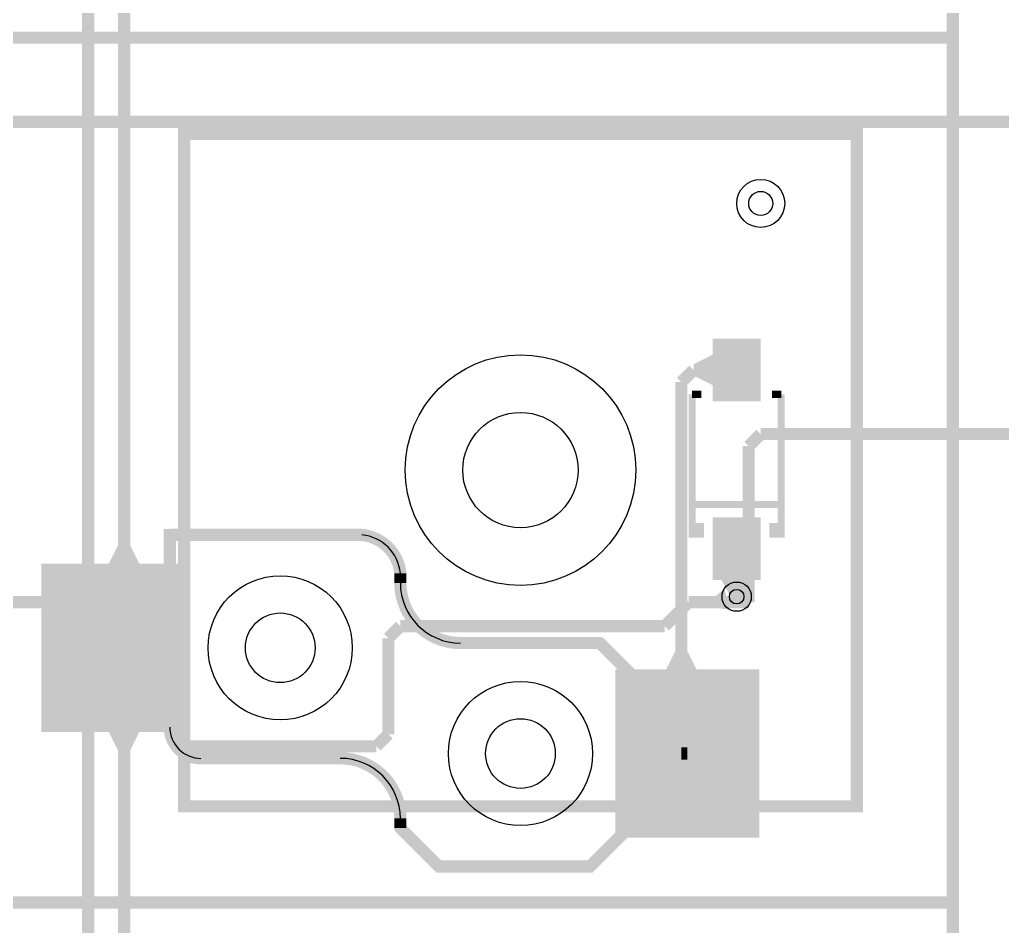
# Model space of a CAD drawing. Header units: millimetres. Extents: x -992 to -826, y 770 to 901.
# Drawn here: x -937.51 to -917.05, y 837.27 to 856.14 of the extents above; entities that cross this region are included whole.
import ezdxf

# ---------------------------------------------------------------- set-up
doc = ezdxf.new("R2010")
doc.units = ezdxf.units.MM
for name, color, linetype, true_color in [('BottomLayer', 7, 'Continuous', 0x0000ff), ('BottomPasteMaskLayer', 7, 'Continuous', 0x800000), ('BottomSilkLayer', 7, 'Continuous', 0x66cc33), ('BottomSolderMaskLayer', 7, 'Continuous', 0xaa00ff), ('Document', 7, 'Continuous', 0xffffff), ('Hole', 7, 'Continuous', 0x222222), ('Multi-Layer', 7, 'Continuous', 0xc0c0c0), ('TopLayer', 7, 'Continuous', 0xff0000), ('TopSilkLayer', 7, 'Continuous', 0xffcc00)]:
    doc.layers.add(name, color=color, linetype=linetype, true_color=true_color)

msp = doc.modelspace()

# ---------------------------------------------------------------- hatches: boundary and pattern name
at = {"layer": 'BottomLayer'}
for points in [[(-922.081838963678, 848.2017018034037), (-922.081838963678, 849.5017018034038), (-923.081838963678, 849.5017018034038), (-923.081838963678, 848.2017018034037)], [(-923.0818364236729, 849.1691135382273), (-923.0818364236729, 848.5341122682247), (-923.4628371856745, 848.7246126492255), (-923.4628371856745, 848.9786131572265)], [(-922.081838963678, 844.4827025654052), (-922.081838963678, 845.7827025654053), (-923.081838963678, 845.7827025654053), (-923.081838963678, 844.4827025654052)], [(-935.014378968758, 844.8177520955044), (-935.6493802387606, 844.8177520955044), (-935.4588798577598, 845.1987528575058), (-935.2048793497588, 845.1987528575058)], [(-937.0568707137415, 841.3177546355095), (-934.0568707137415, 841.3177546355095), (-934.0568707137415, 844.8177546355095), (-937.0568707137415, 844.8177546355095)], [(-922.3532766065533, 844.3344145288293), (-922.8104775209551, 844.3344907289816), (-922.7088417576836, 844.5478333756669), (-922.4548412496825, 844.5477901955805)], [(-922.8993421386843, 844.4827000254002), (-922.2643408686819, 844.4827000254002), (-922.4548412496825, 844.1327914655831), (-922.7088417576836, 844.1327914655831)], [(-923.4162585725172, 842.6176022352046), (-924.0512598425198, 842.6176022352046), (-923.860759461519, 842.9986029972061), (-923.606758953518, 842.9986029972061)], [(-925.1068580137161, 839.1176022352046), (-922.1068580137162, 839.1176022352046), (-922.1068580137162, 842.6176022352046), (-925.1068580137161, 842.6176022352046)], [(-935.6493802387606, 841.3177571755145), (-935.014378968758, 841.3177571755145), (-935.2048793497588, 840.936756413513), (-935.4588798577598, 840.936756413513)]]:
    msp.add_hatch(color=256, dxfattribs=at).paths.add_polyline_path(points)
at = {"layer": 'BottomPasteMaskLayer'}
for points in [[(-922.081838963678, 848.2017018034037), (-922.081838963678, 849.5017018034038), (-923.081838963678, 849.5017018034038), (-923.081838963678, 848.2017018034037)], [(-922.081838963678, 844.4827025654052), (-922.081838963678, 845.7827025654053), (-923.081838963678, 845.7827025654053), (-923.081838963678, 844.4827025654052)], [(-937.0568707137415, 841.3177546355095), (-934.0568707137415, 841.3177546355095), (-934.0568707137415, 844.8177546355095), (-937.0568707137415, 844.8177546355095)], [(-925.1068580137161, 839.1176022352046), (-922.1068580137162, 839.1176022352046), (-922.1068580137162, 842.6176022352046), (-925.1068580137161, 842.6176022352046)]]:
    msp.add_hatch(color=256, dxfattribs=at).paths.add_polyline_path(points)
at = {"layer": 'BottomSilkLayer'}
for points in [[(-923.5843586487174, 845.6677444754891), (-923.2643688087377, 845.6677444754891), (-923.2643688087377, 845.3629438658879), (-923.5843586487174, 845.3629438658879)], [(-921.5795326390654, 845.6677444754891), (-921.8995224790451, 845.6677444754891), (-921.8995224790451, 845.3629438658879), (-921.5795326390654, 845.3629438658879)]]:
    msp.add_hatch(color=256, dxfattribs=at).paths.add_polyline_path(points)
at = {"layer": 'BottomSolderMaskLayer'}
for points in [[(-922.081838963678, 848.2017018034037), (-922.081838963678, 849.5017018034038), (-923.081838963678, 849.5017018034038), (-923.081838963678, 848.2017018034037)], [(-922.081838963678, 844.4827025654052), (-922.081838963678, 845.7827025654053), (-923.081838963678, 845.7827025654053), (-923.081838963678, 844.4827025654052)], [(-937.0568707137415, 841.3177546355095), (-934.0568707137415, 841.3177546355095), (-934.0568707137415, 844.8177546355095), (-937.0568707137415, 844.8177546355095)], [(-925.1068580137161, 839.1176022352046), (-922.1068580137162, 839.1176022352046), (-922.1068580137162, 842.6176022352046), (-925.1068580137161, 842.6176022352046)]]:
    msp.add_hatch(color=256, dxfattribs=at).paths.add_polyline_path(points)
at = {"layer": 'Document'}
for points in [[(-922.4859080518162, 849.0027457454917), (-922.6779324358649, 849.0027457454917), (-922.6779324358649, 848.2347498094998), (-922.4859080518162, 848.2347498094998)], [(-922.9659436118873, 848.7147853695709), (-922.9659436118873, 848.5227609855222), (-922.1979476758954, 848.5227609855222), (-922.1979476758954, 848.7147853695709)], [(-922.4549453898909, 844.935740411481), (-922.6469697739396, 844.935740411481), (-922.6469697739396, 845.7037363474728), (-922.4549453898909, 845.7037363474728)], [(-934.2548590297182, 841.4176708153418), (-934.2548590297182, 845.2906705613412), (-930.3818592837187, 845.2906705613412), (-930.3652824241531, 845.2917570661198), (-930.3489891992505, 845.2949979900575), (-930.3332583906065, 845.300337880047), (-930.3183591567184, 845.3076853690902), (-930.3045464276089, 845.3169147396127), (-930.2920565429025, 845.3278680745257), (-930.2811032079895, 845.3403579592319), (-930.2718738374672, 845.3541706883416), (-930.2645263484238, 845.3690699222296), (-930.2591864584343, 845.3848007308736), (-930.2559455344967, 845.4010939557761), (-930.2548590297182, 845.4176708153418), (-930.2559455344967, 845.4342476749075), (-930.2591864584343, 845.45054089981), (-930.2645263484238, 845.466271708454), (-930.2718738374672, 845.481170942342), (-930.2811032079895, 845.4949836714516), (-930.2920565429025, 845.507473556158), (-930.3045464276089, 845.5184268910709), (-930.3183591567184, 845.5276562615933), (-930.3332583906065, 845.5350037506366), (-930.3489891992505, 845.5403436406261), (-930.3652824241531, 845.5435845645637), (-930.3818592837187, 845.5446710693423), (-934.3818592837187, 845.5446710693423), (-934.3984361432844, 845.5435845645637), (-934.4147293681868, 845.5403436406261), (-934.4304601768308, 845.5350037506366), (-934.4453594107189, 845.5276562615933), (-934.4591721398285, 845.5184268910709), (-934.4716620245349, 845.507473556158), (-934.4826153594478, 845.4949836714516), (-934.4918447299701, 845.481170942342), (-934.4991922190135, 845.466271708454), (-934.5045321090031, 845.45054089981), (-934.5077730329407, 845.4342476749075), (-934.5088595377192, 845.4176708153418), (-934.5088595377192, 841.4176708153418), (-934.5077730329407, 841.4010939557761), (-934.5045321090031, 841.3848007308736), (-934.4991922190135, 841.3690699222296), (-934.4918447299701, 841.3541706883416), (-934.4826153594478, 841.3403579592319), (-934.4716620245349, 841.3278680745256), (-934.4591721398285, 841.3169147396127), (-934.4453594107189, 841.3076853690902), (-934.4304601768308, 841.300337880047), (-934.4147293681868, 841.2949979900574), (-934.3984361432844, 841.2917570661198), (-934.3818592837187, 841.2906705613412), (-934.3652824241531, 841.2917570661198), (-934.3489891992505, 841.2949979900574), (-934.3332583906065, 841.300337880047), (-934.3183591567184, 841.3076853690902), (-934.3045464276089, 841.3169147396127), (-934.2920565429025, 841.3278680745256), (-934.2811032079895, 841.3403579592319), (-934.2718738374672, 841.3541706883416), (-934.2645263484238, 841.3690699222296), (-934.2591864584343, 841.3848007308736), (-934.2559455344967, 841.4010939557761), (-934.2548590297182, 841.4176708153418)], [(-930.3944831089664, 845.2911023622049), (-930.3543455748853, 845.2860467354872), (-930.3145312075903, 845.2788775541875), (-930.275151222695, 845.2696148443654), (-930.2363156224291, 845.2582844800464), (-930.1981328883638, 845.2449181109469), (-930.1607096783838, 845.2295530740641), (-930.1241505287545, 845.2122322893825), (-930.0885575621148, 845.1930041399812), (-930.054030202213, 845.1719223368843), (-930.0206648961804, 845.1490457690264), (-929.988554845121, 845.1244383387547), (-929.9577897437676, 845.0981687833278), (-929.9284555299326, 845.0703104829079), (-929.9006341444531, 845.0409412555839), (-929.8744033023016, 845.010143139998), (-929.8498362755005, 844.9780021661833), (-929.827001688447, 844.9446081152505), (-929.8059633262213, 844.9100542685982), (-929.7867799564121, 844.8744371473448), (-929.7695051649584, 844.8378562427109), (-929.754187206464, 844.8004137381049), (-929.7408688694064, 844.7622142236887), (-929.7295873566129, 844.7233644042207), (-929.7203741813398, 844.6839728009911), (-929.7132550792452, 844.6441494486841), (-929.7082499365, 844.6040055880113), (-929.7058319834439, 844.5881436962642), (-929.7014333491653, 844.5727132677781), (-929.6951242430225, 844.5579605972924), (-929.6870053686125, 844.5441211614261), (-929.6772063163779, 844.5314158600884), (-929.6658834951323, 844.5200474905561), (-929.6532176355219, 844.5101975104999), (-929.6394109052692, 844.5020231416245), (-929.6246836822487, 844.4956548601543), (-929.6092710368964, 844.4911943142208), (-929.5934189801038, 844.4887127013932), (-929.5773805364839, 844.4882496322489), (-929.5614117056866, 844.4898124981247), (-929.5457673762278, 844.4933763531391), (-929.5306972570542, 844.4988843123685), (-929.5164418917823, 844.5062484598241), (-929.5032288192311, 844.5153512517331), (-929.4912689415323, 844.5260473927292), (-929.4807531577889, 844.5381661550027), (-929.4718493170153, 844.5515141033942), (-929.4646995389944, 844.5658781829342), (-929.4594179458138, 844.5810291195473), (-929.4560888402923, 844.5967250796392), (-929.4547653603693, 844.6127155301543), (-929.4554686309374, 844.6287452374906), (-929.4610809361277, 844.6751034324412), (-929.4688103081855, 844.7211559786924), (-929.4786405289883, 844.7668062466829), (-929.4905509723167, 844.8119584509298), (-929.5045166471331, 844.8565178510105), (-929.520508250019, 844.9003909503513), (-929.538492226661, 844.943485692406), (-929.5584308422558, 844.9857116538136), (-929.580282260687, 845.026980234128), (-929.604000632308, 845.0672048417243), (-929.6295361901451, 845.106301075489), (-929.6568353543217, 845.1441869019137), (-929.6858408444813, 845.1807828272229), (-929.7164917999762, 845.21601206417), (-929.7487239075681, 845.2498006931569), (-929.7824695363728, 845.282077817335), (-929.8176578797666, 845.3127757113642), (-929.8542151039559, 845.3418299635176), (-929.8920645028991, 845.3691796108329), (-929.9311266592539, 845.3947672670276), (-929.9713196110152, 845.4185392429098), (-930.0125590234911, 845.440445659031), (-930.0547583662577, 845.4604405503458), (-930.0978290947218, 845.4784819626576), (-930.1416808359083, 845.4945320406491), (-930.1862215780861, 845.5085571073114), (-930.2313578638302, 845.5205277346076), (-930.2769949861188, 845.5304188052193), (-930.3230371870521, 845.538209565249), (-930.3693878587758, 845.5438836677675), (-930.385992496216, 845.54444017218), (-930.402527717081, 845.5428245755041), (-930.4187105991532, 845.5390645210473), (-930.4342642488288, 845.5332243443847), (-930.4489225388451, 845.5254039725603), (-930.4624346617919, 845.5157372143059), (-930.4745694214956, 845.5043894705384), (-930.4851191888497, 845.491554904303), (-930.493903454407, 845.4774531185899), (-930.5007719169458, 845.4623253988665), (-930.5056070551659, 845.4464305846155), (-930.5083261385104, 845.4300406405204), (-930.5088826427086, 845.4134360030731), (-930.5072670458193, 845.3969007822288), (-930.5035069911537, 845.3807179002052), (-930.4976668142905, 845.3651642506051), (-930.4898464422768, 845.3505059606896), (-930.4801796838481, 845.3369938378675), (-930.468831939924, 845.3248590783103), (-930.4559973735523, 845.3143093111217), (-930.441895587726, 845.3055250457464), (-930.4267678679139, 845.2986565834028), (-930.4108730536005, 845.293821445388), (-930.3944831094702, 845.291102362255)], [(-929.7089611379224, 844.617518415037), (-929.7089611379224, 844.4174168148338), (-929.7078746331439, 844.4008399552681), (-929.7046337092063, 844.3845467303656), (-929.6992938192167, 844.3688159217216), (-929.6919463301733, 844.3539166878335), (-929.682716959651, 844.340103958724), (-929.6717636247381, 844.3276140740176), (-929.6592737400317, 844.3166607391047), (-929.6454610109221, 844.3074313685822), (-929.630561777034, 844.300083879539), (-929.61483096839, 844.2947439895494), (-929.5985377434876, 844.2915030656118), (-929.5819608839219, 844.2904165608333), (-929.5653840243563, 844.2915030656118), (-929.5490907994537, 844.2947439895494), (-929.5333599908097, 844.300083879539), (-929.5184607569216, 844.3074313685822), (-929.5046480278121, 844.3166607391047), (-929.4921581431057, 844.3276140740176), (-929.4812048081927, 844.340103958724), (-929.4719754376704, 844.3539166878335), (-929.464627948627, 844.3688159217216), (-929.4592880586375, 844.3845467303656), (-929.4560471346999, 844.4008399552681), (-929.4549606299214, 844.4174168148338), (-929.4549606299214, 844.617518415037), (-929.4560471346999, 844.6340952746026), (-929.4592880586375, 844.6503884995052), (-929.464627948627, 844.6661193081492), (-929.4719754376704, 844.6810185420372), (-929.4812048081927, 844.6948312711468), (-929.4921581431057, 844.7073211558532), (-929.5046480278121, 844.7182744907661), (-929.5184607569216, 844.7275038612885), (-929.5333599908097, 844.7348513503318), (-929.5490907994537, 844.7401912403213), (-929.5653840243563, 844.7434321642589), (-929.5819608839219, 844.7445186690375), (-929.5985377434876, 844.7434321642589), (-929.61483096839, 844.7401912403213), (-929.630561777034, 844.7348513503318), (-929.6454610109221, 844.7275038612885), (-929.6592737400317, 844.7182744907661), (-929.6717636247381, 844.7073211558532), (-929.682716959651, 844.6948312711468), (-929.6919463301733, 844.6810185420372), (-929.6992938192167, 844.6661193081492), (-929.7046337092063, 844.6503884995052), (-929.7078746331439, 844.6340952746026), (-929.7089611379224, 844.617518415037)], [(-929.4544526289053, 844.4177470154948), (-929.4533805319254, 844.3687644908554), (-929.4501729290571, 844.3198753469088), (-929.4448359258032, 844.2711726415604), (-929.4373796808677, 844.2227490778392), (-929.4278183868194, 844.1746968274434), (-929.4161702430767, 844.1271073552953), (-929.4024574212667, 844.0800712454434), (-929.3867060230218, 844.0336780286406), (-929.3689460302974, 843.9880160119262), (-929.3492112483021, 843.9431721105395), (-929.3275392411522, 843.8992316824797), (-929.303971260369, 843.8562783660327), (-929.2785521663606, 843.8143939205693), (-929.2513303430305, 843.7736580709209), (-929.222357605683, 843.7341483556274), (-929.1916891023943, 843.6959399793466), (-929.1593832090418, 843.6591056697062), (-929.1255014181886, 843.6237155388704), (-929.0901082220353, 843.5898369500858), (-929.0532709896628, 843.5575343894578), (-929.0150598387988, 843.5268693432059), (-928.9755475023521, 843.4979001806271), (-928.9348091899701, 843.4706820429934), (-928.89292244488, 843.4452667385933), (-928.8499669962905, 843.4217026441175), (-928.806024607631, 843.4000346125761), (-928.7611789209191, 843.3803038879234), (-928.7155152975524, 843.3625480265526), (-928.6691206558282, 843.3468008258087), (-928.6220833054983, 843.3330922596572), (-928.5744927796766, 843.3214484216303), (-928.5264396644172, 843.311891475159), (-928.478015426289, 843.3044396113866), (-928.4293122382733, 843.2991070145424), (-928.3804228043182, 843.2959038349434), (-928.3314401828804, 843.2948361696725), (-928.3148633233149, 843.293749664894), (-928.2985700984123, 843.2905087409563), (-928.2828392897683, 843.2851688509668), (-928.2679400558802, 843.2778213619235), (-928.2541273267707, 843.2685919914011), (-928.2416374420643, 843.2576386564881), (-928.2306841071513, 843.2451487717818), (-928.221454736629, 843.2313360426722), (-928.2141072475856, 843.2164368087841), (-928.2087673575961, 843.2007060001401), (-928.2055264336585, 843.1844127752377), (-928.20443992888, 843.167835915672), (-928.2055264336585, 843.1512590561063), (-928.2087673575961, 843.1349658312038), (-928.2141072475856, 843.1192350225598), (-928.221454736629, 843.1043357886717), (-928.2306841071513, 843.0905230595622), (-928.2416374420643, 843.0780331748558), (-928.2541273267707, 843.0670798399428), (-928.2679400558802, 843.0578504694205), (-928.2828392897683, 843.0505029803771), (-928.2985700984123, 843.0451630903876), (-928.3148633233149, 843.04192216645), (-928.3314401828804, 843.0408356616715), (-928.3854992111612, 843.0418962220544), (-928.4394749274197, 843.0450782624946), (-928.4932841089224, 843.0503768767463), (-928.5468437897082, 843.0577838951144), (-928.6000713885098, 843.0672878970497), (-928.6528848360825, 843.0788742287584), (-928.7052027017427, 843.0925250257957), (-928.7569443189219, 843.1082192406107), (-928.8080299095438, 843.1259326749979), (-928.8583807070297, 843.1456380174083), (-928.9079190777456, 843.167304885059), (-928.9565686407017, 843.1908998707797), (-929.0042543853211, 843.2163865945212), (-929.0509027870951, 843.2437257594484), (-929.0964419209473, 843.2728752125302), (-929.1408015721317, 843.3037900095337), (-929.1839133444939, 843.3364224843215), (-929.2257107659276, 843.3707223223456), (-929.2661293908651, 843.4066366382257), (-929.3051068996434, 843.4441100572907), (-929.3425831945916, 843.4830848009581), (-929.3785004926931, 843.5235007758204), (-929.4128034146784, 843.5652956663005), (-929.4454390704122, 843.6084050307333), (-929.4763571404424, 843.6527624007251), (-929.5055099535847, 843.6982993836386), (-929.5328525604253, 843.7449457680445), (-929.5583428026264, 843.7926296319768), (-929.581941377928, 843.8412774538265), (-929.6036119007463, 843.8908142257011), (-929.623320958275, 843.9411635690763), (-929.6410381620034, 843.9922478525598), (-929.6567361945702, 844.0439883115886), (-929.670390851884, 844.0963051698718), (-929.6819810804416, 844.1491177623944), (-929.6914890097901, 844.2023446597912), (-929.6988999800799, 844.2559037938987), (-929.7042025646688, 844.3097125842926), (-929.7073885877396, 844.3636880656148), (-929.7084531369064, 844.4177470154942), (-929.7073666321278, 844.4343238750598), (-929.7041257081902, 844.4506170999624), (-929.6987858182007, 844.4663479086064), (-929.6914383291573, 844.4812471424945), (-929.682208958635, 844.495059871604), (-929.671255623722, 844.5075497563104), (-929.6587657390157, 844.5185030912234), (-929.6449530099061, 844.5277324617457), (-929.630053776018, 844.5350799507889), (-929.614322967374, 844.5404198407786), (-929.5980297424716, 844.5436607647162), (-929.5814528829059, 844.5447472694947), (-929.5648760233402, 844.5436607647162), (-929.5485827984377, 844.5404198407786), (-929.5328519897937, 844.5350799507889), (-929.5179527559056, 844.5277324617457), (-929.504140026796, 844.5185030912234), (-929.4916501420897, 844.5075497563104), (-929.4806968071767, 844.495059871604), (-929.4714674366544, 844.4812471424945), (-929.464119947611, 844.4663479086064), (-929.4587800576215, 844.4506170999624), (-929.4555391336839, 844.4343238750598), (-929.4544526289053, 844.4177470154942)], [(-929.6716738633478, 839.2278816357634), (-928.8716738633478, 838.4278816357635), (-928.8591816176679, 838.4169292436626), (-928.8453665868432, 838.4077012418111), (-928.8304651827114, 838.4003555458087), (-928.8147324078404, 838.3950178600069), (-928.7984374917578, 838.391779526374), (-928.7818592837186, 838.3906959613921), (-925.6318465836932, 838.3906959613921), (-925.6152683756542, 838.391779526374), (-925.5989734595715, 838.3950178600069), (-925.5832406847005, 838.4003555458087), (-925.5683392805688, 838.4077012418111), (-925.5545242497441, 838.4169292436626), (-925.5420320040641, 838.4278816357635), (-924.6920447040895, 839.2778689357381), (-924.6810923119887, 839.290361181418), (-924.6718643101373, 839.3041762122427), (-924.6645186141347, 839.3190776163744), (-924.659180928333, 839.3348103912454), (-924.6559425947002, 839.3511053073281), (-924.6548590297182, 839.3676835153672), (-924.6548590297182, 842.5176962153926), (-924.6559425947002, 842.5342744234317), (-924.659180928333, 842.5505693395144), (-924.6645186141347, 842.5663021143853), (-924.6718643101373, 842.581203518517), (-924.6810923119887, 842.5950185493418), (-924.6920447040895, 842.6075107950218), (-925.3420320040641, 843.2574980949963), (-925.354524249744, 843.2684504870972), (-925.3683392805688, 843.2776784889486), (-925.3832406847006, 843.285024184951), (-925.3989734595715, 843.2903618707529), (-925.4152683756541, 843.2936002043857), (-925.4318465836933, 843.2946837693677), (-928.2818592837186, 843.2946837693677), (-928.2984361432843, 843.2935972645892), (-928.3147293681868, 843.2903563406516), (-928.3304601768308, 843.2850164506619), (-928.345359410719, 843.2776689616187), (-928.3591721398285, 843.2684395910964), (-928.3716620245349, 843.2574862561834), (-928.3826153594478, 843.244996371477), (-928.3918447299702, 843.2311836423675), (-928.3991922190135, 843.2162844084794), (-928.4045321090031, 843.2005535998354), (-928.4077730329407, 843.1842603749328), (-928.4088595377192, 843.1676835153672), (-928.4077730329407, 843.1511066558015), (-928.4045321090031, 843.134813430899), (-928.3991922190135, 843.1190826222551), (-928.3918447299702, 843.1041833883669), (-928.3826153594478, 843.0903706592574), (-928.3716620245349, 843.077880774551), (-928.3591721398285, 843.066927439638), (-928.345359410719, 843.0576980691156), (-928.3304601768308, 843.0503505800724), (-928.3147293681868, 843.0450106900828), (-928.2984361432843, 843.0417697661452), (-928.2818592837186, 843.0406832613667), (-925.4844500889003, 843.0406832613667), (-924.9088595377192, 842.4650927101856), (-924.9088595377192, 839.4202870205742), (-925.6844500889003, 838.6446964693931), (-928.7292557785116, 838.6446964693931), (-929.4920447040895, 839.4075107950217), (-929.5045362353918, 839.4184655736451), (-929.5183507854409, 839.4276961606199), (-929.5332519834601, 839.4350446180471), (-929.5489848658245, 839.4403852117847), (-929.56528023856, 839.4436265627951), (-929.5818592833265, 839.444713210665), (-929.5984383280768, 839.4436265625483), (-929.6147337007641, 839.440385211295), (-929.6304665830489, 839.4350446173231), (-929.6453677809586, 839.4276961596742), (-929.6591823308704, 839.4184655724935), (-929.6716738620095, 839.4075107936841), (-929.682628640819, 839.395019262545), (-929.6918592279997, 839.3812047126335), (-929.6992076856488, 839.3663035147238), (-929.7045482796209, 839.350570632439), (-929.7077896308742, 839.3342752597517), (-929.708876278991, 839.3176962150014), (-929.7077896311214, 839.3011171702349), (-929.704548280111, 839.2848217974994), (-929.6992076863735, 839.269088915135), (-929.6918592289466, 839.2541877171158), (-929.6826286419717, 839.2403731670665), (-929.6716738633486, 839.2278816357641)], [(-933.7315671831345, 840.8948869697741), (-933.7644069256734, 840.8959158391415), (-933.7971172572384, 840.8990047663191), (-933.8295690771133, 840.904141559969), (-933.8616343048728, 840.9113059462602), (-933.8931863858884, 840.9204696488847), (-933.9241007908122, 840.931596500659), (-933.9542555070684, 840.9446425862675), (-933.9835315204107, 840.9595564155874), (-934.011813284646, 840.9762791269087), (-934.0389891776709, 840.9947447192495), (-934.0649519420202, 841.0148803128474), (-934.0895991081895, 841.0366064368004), (-934.1128333990602, 841.059837342722), (-934.1345631138319, 841.0844813431712), (-934.1547024899455, 841.1104411735241), (-934.1731720415706, 841.137614375856), (-934.1898988733183, 841.1658937033211), (-934.2048169679439, 841.1951675434337), (-934.2178674469036, 841.225320358578), (-934.2289988027347, 841.2562331420107), (-934.2381671023453, 841.2877838875557), (-934.2453361604081, 841.3198480711363), (-934.2504776821772, 841.352299142245), (-934.2535713751604, 841.3850090234115), (-934.2546050292101, 841.4178486156974), (-934.2556915339887, 841.4344254752631), (-934.2589324579263, 841.4507187001656), (-934.2642723479158, 841.4664495088095), (-934.2716198369592, 841.4813487426976), (-934.2808492074815, 841.4951614718073), (-934.2918025423945, 841.5076513565135), (-934.3042924271008, 841.5186046914265), (-934.3181051562104, 841.5278340619489), (-934.3330043900985, 841.5351815509922), (-934.3487351987425, 841.5405214409818), (-934.365028423645, 841.5437623649193), (-934.3816052832107, 841.544848869698), (-934.3981821427764, 841.5437623649193), (-934.4144753676788, 841.5405214409818), (-934.4302061763228, 841.5351815509922), (-934.4451054102109, 841.5278340619489), (-934.4589181393205, 841.5186046914265), (-934.4714080240268, 841.5076513565135), (-934.4823613589398, 841.4951614718073), (-934.4915907294621, 841.4813487426976), (-934.4989382185055, 841.4664495088095), (-934.504278108495, 841.4507187001656), (-934.5075190324326, 841.4344254752631), (-934.5086055372112, 841.4178486156982), (-934.5075392407517, 841.37718172714), (-934.5043459325249, 841.336626387224), (-934.4990343662595, 841.2962937691965), (-934.4916191024072, 841.2562944357628), (-934.4821204682283, 841.216738036004), (-934.4705645020697, 841.1777330047994), (-934.4569828819858, 841.1393862655764), (-934.4414128389013, 841.1018029372049), (-934.4238970545504, 841.0650860458371), (-934.4044835444745, 841.0293362424856), (-934.3832255263992, 840.9946515271105), (-934.3601812743492, 840.9611269799757), (-934.3354139589039, 840.9288545010072), (-934.3089914740292, 840.897922557871), (-934.2809862509616, 840.8684159434587), (-934.2514750596551, 840.840415543447), (-934.2205387983331, 840.8139981145684), (-934.1882622717244, 840.7892360742), (-934.1547339585904, 840.7661973018469), (-934.1200457691813, 840.7449449530674), (-934.0842927932837, 840.7255372863449), (-934.047573039555, 840.7080275033868), (-934.0099871668539, 840.6924636032832), (-933.9716382083076, 840.6788882509287), (-933.9326312888695, 840.6673386600662), (-933.8930733371434, 840.6578464912741), (-933.853072792263, 840.6504377651755), (-933.8127393066302, 840.6451327911092), (-933.7721834453284, 840.6419461114557), (-933.7315163830328, 840.6408864617731), (-933.7149397406414, 840.6419762816911), (-933.6986471637704, 840.6452204640741), (-933.6829174229313, 840.6505635000613), (-933.6680196583542, 840.6579139688243), (-933.6542087749251, 840.6671461018032), (-933.6417210806918, 840.6781019346407), (-933.6307702435676, 840.6905940099971), (-933.6215436354144, 840.7044085849965), (-933.6141991260578, 840.7193092884277), (-933.608862382091, 840.7350411651199), (-933.6056247166841, 840.7513350382981), (-933.6045415271906, 840.7679121152705), (-933.6056313472833, 840.7844887576505), (-933.608875529838, 840.8007813344873), (-933.6142185659909, 840.8165110752701), (-933.621569034911, 840.8314088397698), (-933.6308011680353, 840.8452197231015), (-933.6417570010044, 840.8577074172194), (-933.6542490764762, 840.868658254212), (-933.6680636515728, 840.8778848622197), (-933.6829643550813, 840.8852293714192), (-933.6986962318299, 840.8905661152203), (-933.714990105042, 840.8938037804555), (-933.7315671820259, 840.8948869697743)], [(-930.8318465836933, 840.8946837693677), (-933.7318719837441, 840.8946837693677), (-933.7484488433097, 840.8935972645892), (-933.7647420682123, 840.8903563406516), (-933.7804728768563, 840.885016450662), (-933.7953721107443, 840.8776689616187), (-933.8091848398539, 840.8684395910964), (-933.8216747245602, 840.8574862561834), (-933.8326280594732, 840.844996371477), (-933.8418574299956, 840.8311836423675), (-933.8492049190388, 840.8162844084793), (-933.8545448090284, 840.8005535998354), (-933.857785732966, 840.7842603749328), (-933.8588722377445, 840.7676835153671), (-933.857785732966, 840.7511066558016), (-933.8545448090284, 840.734813430899), (-933.8492049190388, 840.719082622255), (-933.8418574299956, 840.7041833883669), (-933.8326280594732, 840.6903706592574), (-933.8216747245602, 840.677880774551), (-933.8091848398539, 840.666927439638), (-933.7953721107443, 840.6576980691157), (-933.7804728768563, 840.6503505800724), (-933.7647420682123, 840.6450106900828), (-933.7484488433097, 840.6417697661452), (-933.7318719837441, 840.6406832613667), (-930.8318465836933, 840.6406832613667), (-930.8152697241276, 840.6417697661452), (-930.7989764992251, 840.6450106900828), (-930.7832456905811, 840.6503505800724), (-930.768346456693, 840.6576980691157), (-930.7545337275834, 840.666927439638), (-930.7420438428771, 840.677880774551), (-930.7310905079642, 840.6903706592574), (-930.7218611374417, 840.7041833883669), (-930.7145136483985, 840.719082622255), (-930.709173758409, 840.734813430899), (-930.7059328344712, 840.7511066558016), (-930.7048463296927, 840.7676835153671), (-930.7059328344712, 840.7842603749328), (-930.709173758409, 840.8005535998354), (-930.7145136483985, 840.8162844084793), (-930.7218611374417, 840.8311836423675), (-930.7310905079642, 840.844996371477), (-930.7420438428771, 840.8574862561834), (-930.7545337275834, 840.8684395910964), (-930.768346456693, 840.8776689616187), (-930.7832456905811, 840.885016450662), (-930.7989764992251, 840.8903563406516), (-930.8152697241276, 840.8935972645892), (-930.8318465836933, 840.8946837693677)], [(-929.7085801371604, 839.5178740157542), (-929.709647925569, 839.5668594566698), (-929.7128514740396, 839.6157516939984), (-929.7181846840842, 839.6644576532274), (-929.72563740305, 839.7128846144557), (-929.7351954434456, 839.7609403889015), (-929.7468406099501, 839.8085334943987), (-929.7605507340508, 839.8555733295487), (-929.776299716244, 839.901970346195), (-929.7940575757208, 839.947636219893), (-929.8137905074394, 839.9924840180504), (-929.8354609464798, 840.0364283654184), (-929.8590276395537, 840.0793856066165), (-929.8844457235382, 840.1212739653854), (-929.9116668108791, 840.1620137002615), (-929.9406390817055, 840.2015272563777), (-929.9713073824771, 840.2397394131027), (-930.0036133309783, 840.2765774272352), (-930.0374954274585, 840.3119711714834), (-930.072889171707, 840.3458532679632), (-930.1097271858398, 840.378159216464), (-930.1479393425651, 840.4088275172352), (-930.1874528986817, 840.4377997880612), (-930.2281926335581, 840.4650208754017), (-930.2700809923273, 840.4904389593856), (-930.3130382335256, 840.5140056524592), (-930.3569825808938, 840.535676091499), (-930.4018303790515, 840.5554090232172), (-930.4474962527497, 840.5731668826935), (-930.493893269396, 840.5889158648863), (-930.5409331045462, 840.6026259889863), (-930.5885262100436, 840.6142711554904), (-930.6365819844895, 840.6238291958856), (-930.6850089457179, 840.6312819148508), (-930.733714904947, 840.6366151248949), (-930.7826071422755, 840.639818673365), (-930.8315925831853, 840.6408864617731), (-930.848169442751, 840.6419729665516), (-930.8644626676535, 840.6452138904892), (-930.8801934762974, 840.6505537804787), (-930.8950927101855, 840.6579012695221), (-930.908905439295, 840.6671306400444), (-930.9213953240014, 840.6780839749574), (-930.9323486589144, 840.6905738596638), (-930.9415780294368, 840.7043865887733), (-930.9489255184801, 840.7192858226614), (-930.9542654084696, 840.7350166313054), (-930.9575063324072, 840.7513098562079), (-930.9585928371857, 840.7678867157736), (-930.9575063324072, 840.7844635753393), (-930.9542654084696, 840.8007568002417), (-930.9489255184801, 840.8164876088857), (-930.9415780294368, 840.8313868427738), (-930.9323486589144, 840.8451995718834), (-930.9213953240014, 840.8576894565897), (-930.908905439295, 840.8686427915027), (-930.8950927101855, 840.8778721620251), (-930.8801934762974, 840.8852196510684), (-930.8644626676535, 840.8905595410579), (-930.848169442751, 840.8938004649956), (-930.8315925831853, 840.8948869697741), (-930.7775310169042, 840.893826309646), (-930.7235527743877, 840.8906439703317), (-930.6697410900827, 840.8853448589982), (-930.6161789416028, 840.877937146875), (-930.562948921778, 840.8684322566536), (-930.5101331112954, 840.8568448448741), (-930.4578129521318, 840.8431927793249), (-930.4060691219692, 840.8274971114903), (-930.3549814097906, 840.8097820440888), (-930.3046285928451, 840.7900748937536), (-930.2550883151736, 840.7684060489092), (-930.2064369678808, 840.7448089229131), (-930.1587495713416, 840.719319902532), (-930.1120996595184, 840.691978291834), (-930.0665591665726, 840.6628262515808), (-930.0221983159413, 840.631908734217), (-929.9790855120536, 840.5992734145523), (-929.9372872348505, 840.5649706162477), (-929.8968679372728, 840.5290532342161), (-929.857889945875, 840.4915766530585), (-929.8204133647173, 840.4525986616607), (-929.7844959826857, 840.4121793640829), (-929.7501931843813, 840.3703810868799), (-929.7175578647166, 840.3272682829921), (-929.6866403473527, 840.2829074323608), (-929.6574883070996, 840.237366939415), (-929.6301466964014, 840.1907170275919), (-929.6046576760203, 840.1430296310526), (-929.5810605500242, 840.09437828376), (-929.5593917051798, 840.0448380060883), (-929.5396845548446, 839.9944851891429), (-929.5219694874432, 839.9433974769643), (-929.5062738196085, 839.8916536468017), (-929.4926217540593, 839.839333487638), (-929.4810343422798, 839.7865176771554), (-929.4715294520585, 839.7332876573306), (-929.4641217399352, 839.6797255088509), (-929.4588226286018, 839.6259138245457), (-929.4556402892874, 839.5719355820293), (-929.4545796291593, 839.5178740157482), (-929.4556661339379, 839.5012971561825), (-929.4589070578755, 839.48500393128), (-929.464246947865, 839.4692731226361), (-929.4715944369084, 839.4543738887479), (-929.4808238074307, 839.4405611596384), (-929.4917771423437, 839.428071274932), (-929.50426702705, 839.417117940019), (-929.5180797561596, 839.4078885694967), (-929.5329789900477, 839.4005410804534), (-929.5487097986917, 839.3952011904638), (-929.5650030235942, 839.3919602665262), (-929.5815798831599, 839.3908737617477), (-929.5981567427256, 839.3919602665262), (-929.614449967628, 839.3952011904638), (-929.630180776272, 839.4005410804534), (-929.6450800101601, 839.4078885694967), (-929.6588927392697, 839.417117940019), (-929.671382623976, 839.428071274932), (-929.682335958889, 839.4405611596384), (-929.6915653294113, 839.4543738887479), (-929.6989128184547, 839.4692731226361), (-929.7042527084442, 839.48500393128), (-929.7074936323818, 839.5012971561825), (-929.7085801371604, 839.5178740157482)]]:
    msp.add_hatch(color=256, dxfattribs=at).paths.add_polyline_path(points)
at = {"layer": 'TopLayer'}
for points in [[(-922.2779908559818, 844.1559791719585), (-922.642852425705, 844.4314909829822), (-922.4588493776988, 844.5599034798071), (-922.2048488696978, 844.3681051562105)], [(-922.712156464313, 843.8572745745494), (-922.8390424180849, 844.2965151130304), (-923.0172644145289, 844.1446812293626), (-922.9438912877827, 843.8906807213616)]]:
    msp.add_hatch(color=256, dxfattribs=at).paths.add_polyline_path(points)

# ---------------------------------------------------------------- linework, layer by layer
at = {"layer": 'BottomLayer', "const_width": 0.25400050800101603}
for points in [[(-935.3319786639574, 861.0177800355602), (-935.3319786639574, 843.0177800355602)], [(-923.7337566675135, 848.5976123952249), (-923.4797561595124, 848.8516129032259)], [(-923.479806959614, 848.8516637033275), (-922.5819151638304, 848.8516637033275)], [(-923.7338074676151, 840.8676657353316), (-923.7338074676151, 848.5976631953265)], [(-922.5819151638304, 845.1328422656846), (-922.5819151638304, 844.1328422656846)], [(-935.5569723139447, 843.067741935484), (-935.3318770637542, 843.0176784353571)], [(-935.3318770637542, 843.0176784353571), (-935.5569723139447, 843.067741935484)], [(-935.3319786639574, 843.0177800355602), (-935.3319786639574, 825.0177800355602)], [(-923.6067564135129, 840.8675895351793), (-923.7337566675135, 840.8675895351793)]]:
    msp.add_lwpolyline(points, dxfattribs=at)
at = {"layer": 'BottomSilkLayer'}
for points, const_width in [([(-923.5081788163577, 845.591516383033), (-923.5081788163577, 848.3439674879352)], 0.15240030480060962), ([(-923.5081788163577, 848.3439674879352), (-923.315138430277, 848.3439674879352)], 0.15240030480060962), ([(-921.6557023114048, 848.3439674879352), (-921.8487426974855, 848.3439674879352)], 0.15240030480060962), ([(-921.6557023114048, 845.591516383033), (-921.6557023114048, 848.3439674879352)], 0.15240030480060962), ([(-921.7057150114301, 846.0509525019052), (-923.4581661163323, 846.0509525019052)], 0.15240030480060962), ([(-934.3824739649481, 844.3674625349253), (-934.3824739649481, 845.4164846329694), (-934.3824739649481, 845.4164846329694), (-930.381965963932, 845.4164846329694)], 0.25400050800101603), ([(-929.581457962916, 844.6179070358143), (-929.581457962916, 844.4177546355094)], 0.25400050800101603), ([(-928.3319532639066, 843.1674879349761), (-925.4319532639066, 843.1674879349761)], 0.25400050800101603), ([(-924.7819405638812, 842.5174498348998), (-925.4319532639066, 843.1674625349252), (-925.4319532639066, 843.1674879349761)], 0.25400050800101603), ([(-924.7819405638812, 842.5174498348998), (-924.7819405638812, 842.1675133350268)], 0.25400050800101603), ([(-934.3818643637288, 841.4176784353571), (-934.3818643637288, 841.7676911353824)], 0.25400050800101603), ([(-930.8315976631955, 840.7678943357888), (-933.7315468630939, 840.7678943357888)], 0.25400050800101603), ([(-924.7818643637288, 839.5676911353825), (-924.7818643637288, 839.3676911353824), (-925.6318516637034, 838.5177038354078), (-928.7818643637288, 838.5177038354078), (-929.5818643637289, 839.3177038354079)], 0.25400050800101603), ([(-929.5818643637289, 839.3177038354079), (-929.5818643637289, 839.5177038354078)], 0.25400050800101603)]:
    msp.add_lwpolyline(points, dxfattribs=dict(at, const_width=const_width))
for centre, radius, start, end in [((-930.4695361183558, 844.5298058328106), 0.8924307848615699, 5.591265235738376, 84.33238645424375), ((-928.3319735849796, 844.4174676146773), 1.2499872999746, 180.0023285168551, 270), ((-933.7318719837441, 841.4176708153418), 0.6499872999746, 180.00000000000068, 270), ((-930.8318465836933, 839.5176962153926), 1.2499872999746, 0, 90)]:
    msp.add_arc(centre, radius, start, end, dxfattribs=at)
at = {"layer": 'Document', "const_width": 0.25400050800101603}
for points in [[(-936.0818643637289, 855.7677165354332), (-936.0818643637289, 873.7677419354841), (-954.0819151638304, 873.7677419354841), (-954.0819151638304, 855.7677165354332), (-936.0818643637289, 855.7677165354332)], [(-918.081838963678, 855.7677165354332), (-918.081838963678, 873.7677419354841), (-936.0818643637289, 873.7677419354841), (-936.0818643637289, 855.7677165354332), (-918.081838963678, 855.7677165354332)], [(-936.0818643637289, 837.7676657353317), (-936.0818643637289, 855.7677165354332), (-954.0819151638304, 855.7677165354332), (-954.0819151638304, 837.7676657353317), (-936.0818643637289, 837.7676657353317)], [(-918.081838963678, 837.7676657353317), (-918.081838963678, 855.7677165354332), (-936.0818643637289, 855.7677165354332), (-936.0818643637289, 837.7676657353317), (-918.081838963678, 837.7676657353317)], [(-936.0818643637289, 819.7676403352808), (-936.0818643637289, 837.7676657353317), (-954.0819151638304, 837.7676657353317), (-954.0819151638304, 819.7676403352808), (-936.0818643637289, 819.7676403352808)], [(-918.081838963678, 819.7676403352808), (-918.081838963678, 837.7676657353317), (-936.0818643637289, 837.7676657353317), (-936.0818643637289, 819.7676403352808), (-918.081838963678, 819.7676403352808)]]:
    msp.add_lwpolyline(points, close=True, dxfattribs=at)
at = {"layer": 'Document'}
for centre, radius in [((-922.0817881635764, 852.3177546355095), 0.24993649987299976), ((-927.0817881635764, 846.7678435356872), 1.1998983997967998), ((-932.0817881635764, 843.0678181356365), 0.7249174498348998), ((-927.0817881635764, 840.8676657353316), 0.7249174498348998)]:
    msp.add_circle(centre, radius, dxfattribs=at)
at = {"layer": 'Hole'}
msp.add_circle((-922.5819151638304, 844.1328422656846), 0.15240030480060962, dxfattribs=at)
at = {"layer": 'Multi-Layer'}
for centre, radius in [((-922.0817881635764, 852.3177546355095), 0.5), ((-927.0817881635764, 846.7678435356872), 2.4000000000000004), ((-932.0817881635764, 843.0678181356365), 1.5000000000000002), ((-922.5819151638304, 844.1328422656846), 0.30480060960121924), ((-927.0817881635764, 840.8676657353316), 1.5000000000000002)]:
    msp.add_circle(centre, radius, dxfattribs=at)
at = {"layer": 'TopLayer', "const_width": 0.25400050800101603}
for points in [[(-956.5819151638304, 854.0177038354078), (-912.0818135636273, 854.0177038354078)], [(-922.3318516637034, 847.2676911353824), (-922.081838963678, 847.5177038354078)], [(-922.081838963678, 847.5177038354078), (-907.5818135636273, 847.5177038354078)], [(-922.3318516637034, 844.0176784353571), (-922.3318516637034, 847.2676911353824)], [(-940.3318770637542, 844.0176784353571), (-934.5818643637289, 844.0176784353571)], [(-934.5818643637289, 844.0176784353571), (-934.3318770637543, 843.7676911353824)], [(-924.081838963678, 843.5176784353571), (-923.581838963678, 844.0176784353571)], [(-923.581838963678, 844.0176784353571), (-922.3318516637034, 844.0176784353571)], [(-922.581838963678, 844.1327914655831), (-922.3318516637034, 844.0176784353571)], [(-922.3318516637034, 844.0176784353571), (-922.581838963678, 844.1327914655831)], [(-934.3318770637543, 843.7676911353824), (-934.3318770637543, 841.2676911353824)], [(-929.8318516637034, 843.2676911353824), (-929.5818643637289, 843.5176784353571)], [(-929.5818643637289, 843.5176784353571), (-924.081838963678, 843.5176784353571)], [(-929.8318516637034, 841.2676911353824), (-929.8318516637034, 843.2676911353824)], [(-934.3318770637543, 841.2676911353824), (-934.0818643637289, 841.017678435357)], [(-930.0818643637289, 841.017678435357), (-929.8318516637034, 841.2676911353824)], [(-934.0818643637289, 841.017678435357), (-930.0818643637289, 841.017678435357)]]:
    msp.add_lwpolyline(points, dxfattribs=at)
at = {"layer": 'TopSilkLayer', "const_width": 0.25400050800101603}
msp.add_lwpolyline([(-934.0817373634749, 839.7677673355348), (-920.0817373634749, 839.7677673355348), (-920.0817373634749, 853.7677673355348), (-934.0817373634749, 853.7677673355348), (-934.0817373634749, 839.7677673355348)], close=True, dxfattribs=at)

doc.saveas('drawing.dxf')
